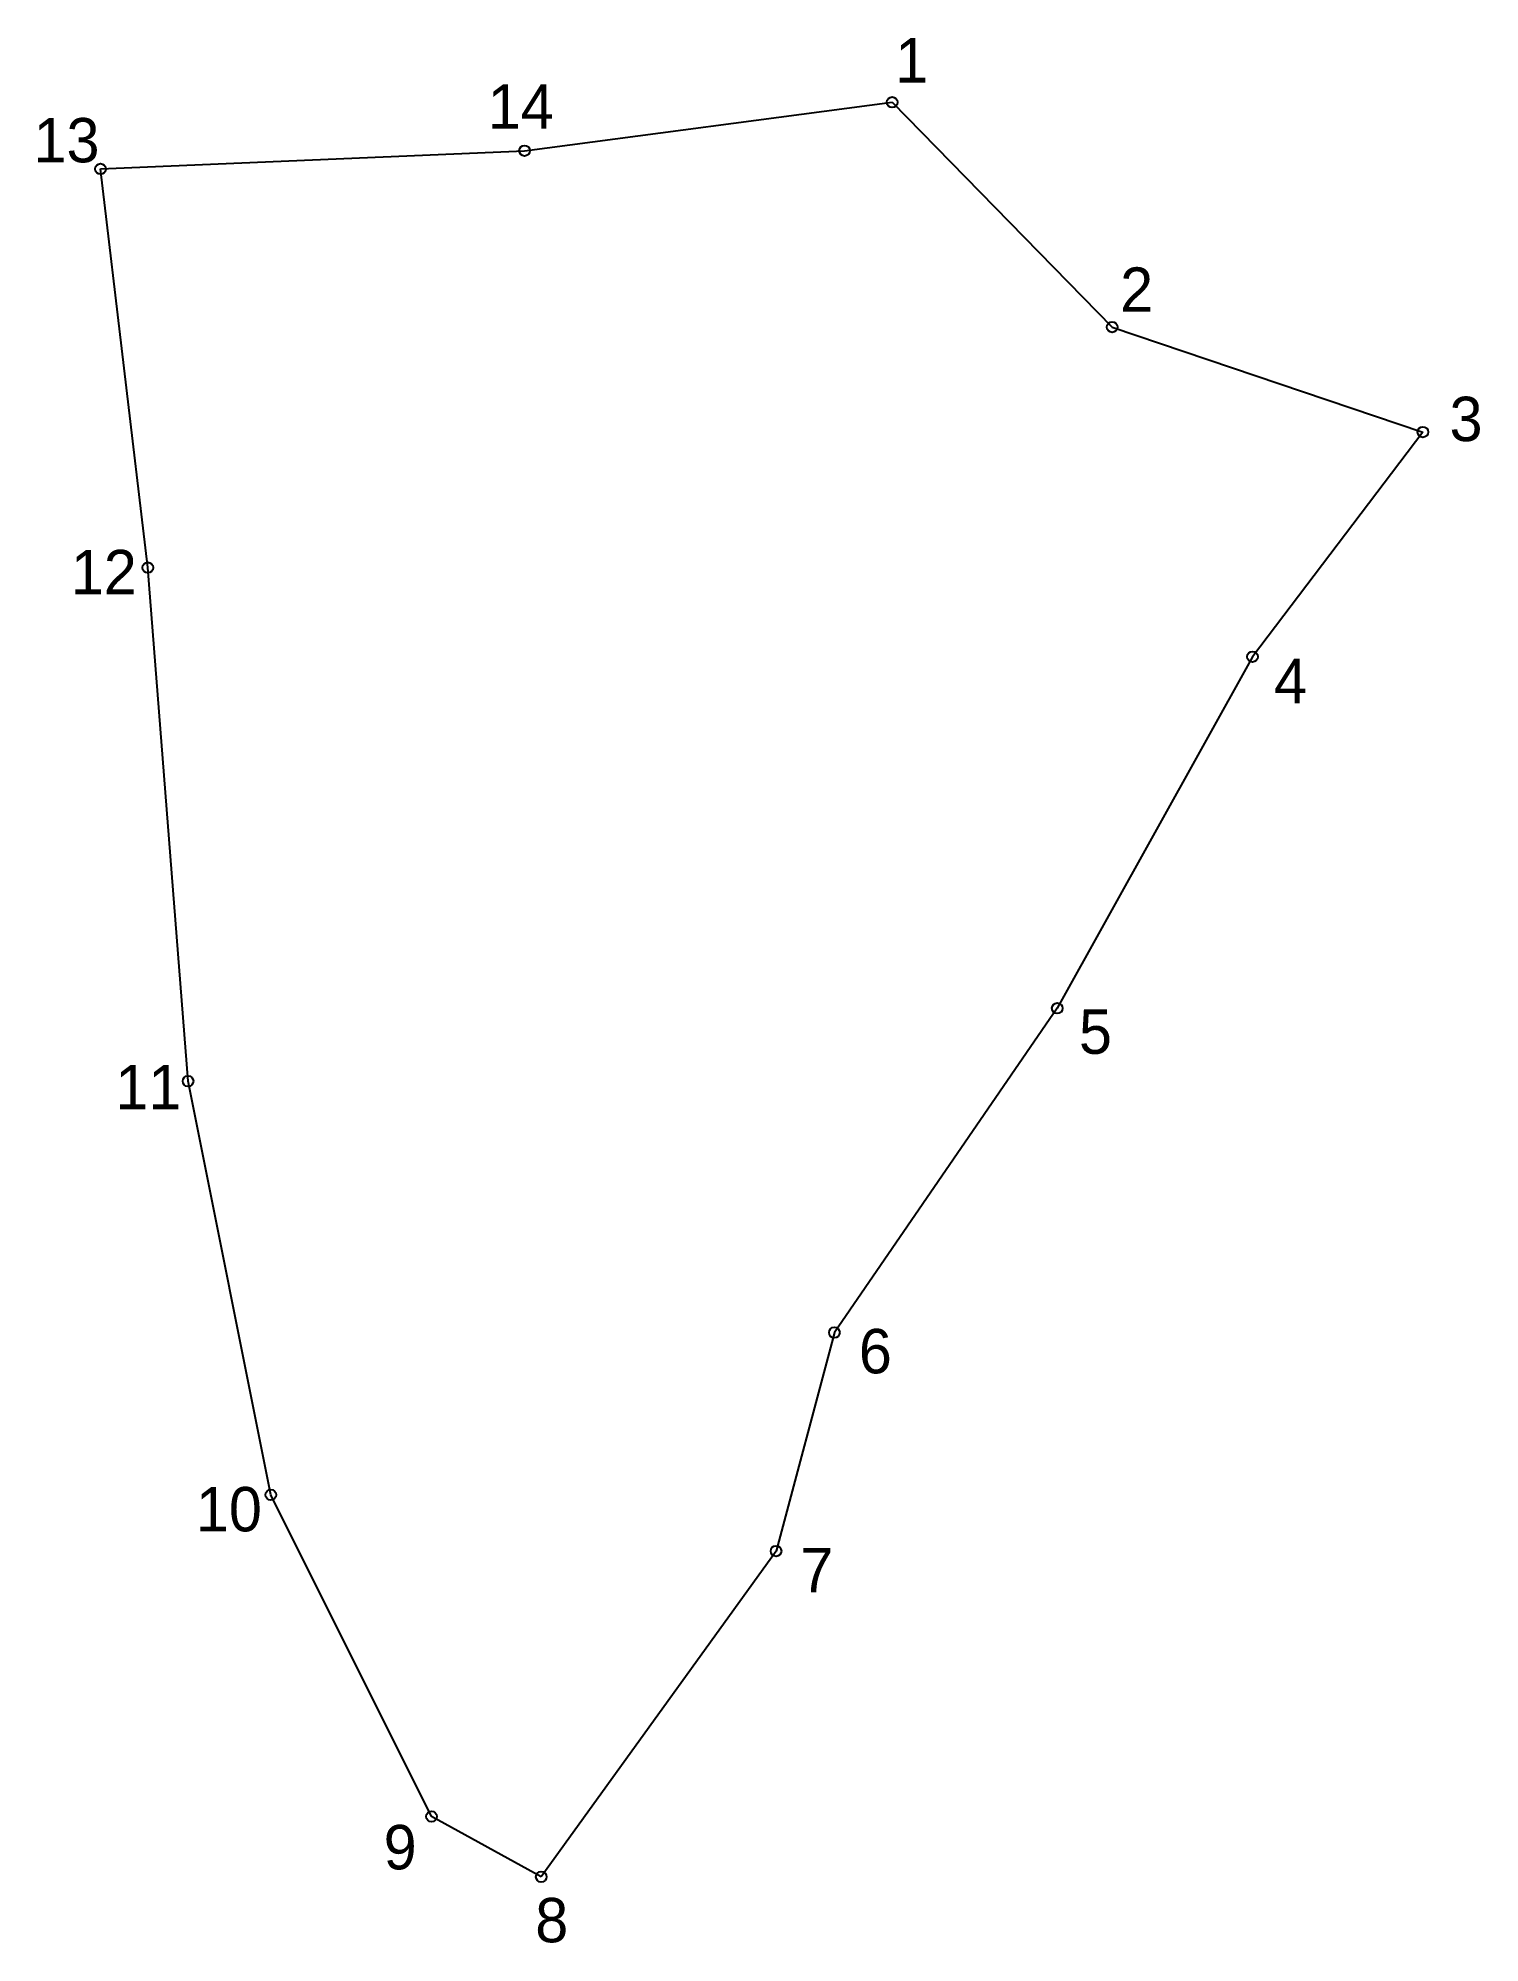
# Model space of a CAD drawing. Extents: x 546268 to 546371, y 1823932 to 1824068.
import ezdxf

# ---------------------------------------------------------------- set-up
doc = ezdxf.new("R2010")
doc.units = 0
for name, color, linetype in [('CanhThua', 7, 'Continuous'), ('MocDinhThua', 7, 'Continuous'), ('SoHieuDinhThua', 7, 'Continuous')]:
    doc.layers.add(name, color=color, linetype=linetype)

msp = doc.modelspace()

# ---------------------------------------------------------------- linework, layer by layer
at = {"layer": 'CanhThua'}
for p, q in [((546302.58, 1824060.03), (546328.82, 1824063.49)), ((546328.82, 1824063.49), (546344.52, 1824047.44)), ((546272.31, 1824058.73), (546302.58, 1824060.03)), ((546275.69, 1824030.27), (546272.31, 1824058.73)), ((546344.52, 1824047.44), (546366.7, 1824039.95)), ((546366.7, 1824039.95), (546354.54, 1824023.91)), ((546278.56, 1823993.61), (546275.69, 1824030.27)), ((546354.54, 1824023.91), (546340.6, 1823998.81)), ((546340.6, 1823998.81), (546324.69, 1823975.66)), ((546284.47, 1823964.08), (546278.56, 1823993.61)), ((546324.69, 1823975.66), (546320.53, 1823960.06)), ((546295.94, 1823941.11), (546284.47, 1823964.08)), ((546320.53, 1823960.06), (546303.77, 1823936.81)), ((546303.77, 1823936.81), (546295.94, 1823941.11))]:
    msp.add_line(p, q, dxfattribs=at)
at = {"layer": 'MocDinhThua'}
for centre in [(546328.82, 1824063.49), (546302.58, 1824060.03), (546272.31, 1824058.73), (546344.52, 1824047.44), (546366.7, 1824039.95), (546275.69, 1824030.27), (546354.54, 1824023.91), (546340.6, 1823998.81), (546278.56, 1823993.61), (546324.69, 1823975.66), (546284.47, 1823964.08), (546320.53, 1823960.06), (546295.94, 1823941.11), (546303.77, 1823936.81)]:
    msp.add_circle(centre, 0.38, dxfattribs=at)

# ---------------------------------------------------------------- texts
at = {"layer": 'SoHieuDinhThua'}
for s, height, p in [('1', 3.17, (546329.03, 1824064.9)), ('14', 3.167, (546299.95, 1824061.6)), ('13', 3.167, (546267.53, 1824059.2)), ('2', 3.17, (546345.09, 1824048.53)), ('3', 3.17, (546368.6, 1824039.3)), ('12', 3.167, (546270.19, 1824028.37)), ('4', 3.17, (546356.07, 1824020.59)), ('5', 3.17, (546342.15, 1823995.56)), ('11', 3.167, (546273.37, 1823991.6)), ('6', 3.17, (546326.44, 1823972.75)), ('10', 3.167, (546279.12, 1823961.47)), ('7', 3.17, (546322.26, 1823957.12)), ('9', 3.17, (546292.52, 1823937.34)), ('8', 3.17, (546303.34, 1823932.13))]:
    msp.add_text(s, height=height, dxfattribs=at).set_placement(p)

doc.saveas('drawing.dxf')
